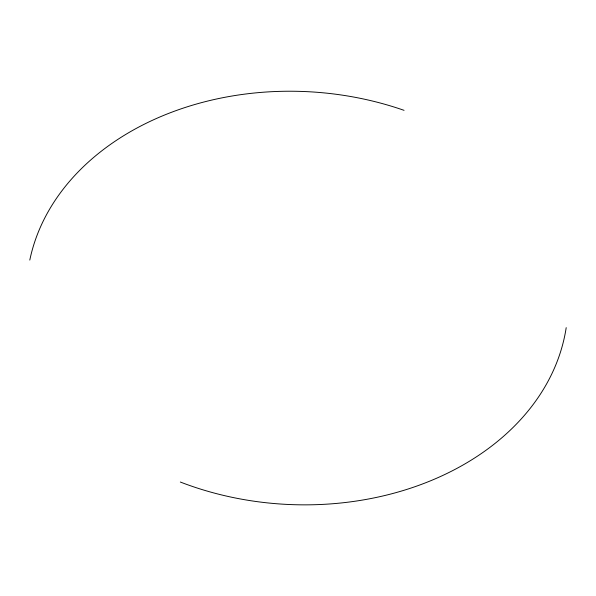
<?xml version="1.0" encoding="UTF-8"?>
<svg xmlns="http://www.w3.org/2000/svg" width="596" height="596" viewBox="0 0 596 596"><rect width="100%" height="100%" fill="white"/><g stroke="black" fill="none" stroke-linecap="round" stroke-linejoin="round"><path stroke-width="0.89" d="M566.2 327.644A270.919 206.618 2.9 0 1 180.32 482.03M29.8 260.072A270.919 206.618 2.9 0 1 404.058 110.334"/></g></svg>
